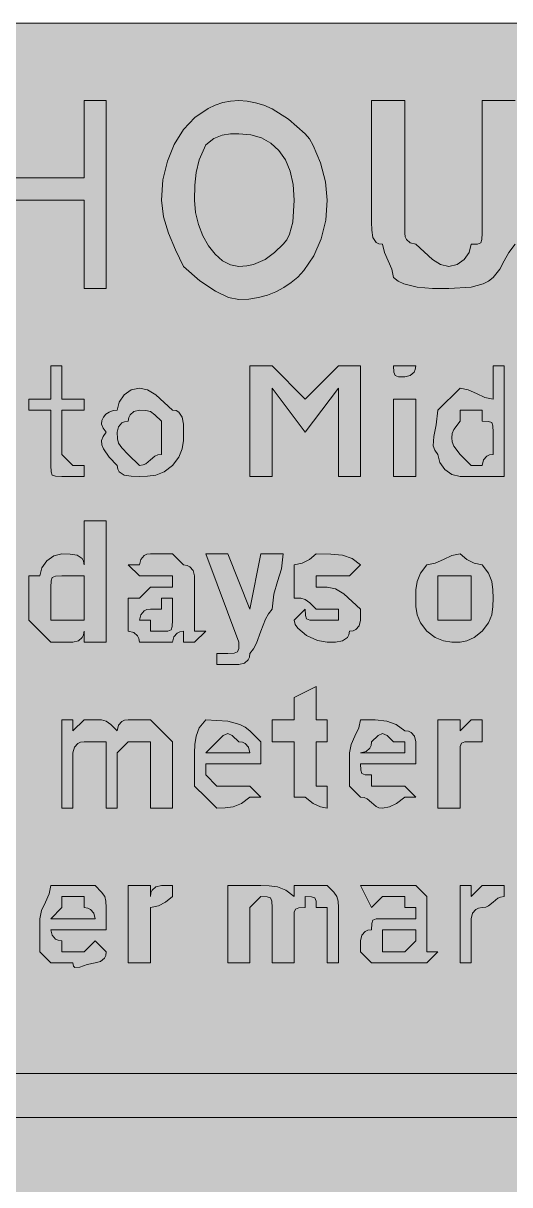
# Model space of a CAD drawing. Header units: metres. Extents: x 10 to 558, y 11 to 259.
# Drawn here: x 201.2 to 253.9, y 133.1 to 259.2 of the extents above; entities that cross this region are included whole.
import ezdxf

# ---------------------------------------------------------------- set-up
doc = ezdxf.new("R2010")
doc.units = ezdxf.units.M
for name, color, linetype, true_color in [('FILL_BLUE_0000FF', 7, 'Continuous', 0x0000ff), ('FILL_WHITE_FFFFFF', 7, 'Continuous', 0xffffff), ('STROKE_WHITE_FFFFFF', 7, 'Continuous', 0xffffff)]:
    doc.layers.add(name, color=color, linetype=linetype, true_color=true_color)

msp = doc.modelspace()

# ---------------------------------------------------------------- hatches: boundary and pattern name
at = {"layer": 'FILL_BLUE_0000FF', "true_color": 0x0000ff}
h = msp.add_hatch(color=7, dxfattribs=at)
h.dxf.hatch_style = 1
h.paths.add_polyline_path([(551.8, 259.15), (552.54, 258.99), (553.8, 258.45), (554.83, 257.68), (555.75, 256.8), (556.54, 256.3), (557.14, 255.71), (557.56, 255.07), (557.85, 254.4), (558.11, 253.09), (558.15, 252), (558.15, 18), (558.15, 15.6), (557.44, 14.72), (556.95, 13.95), (556.46, 13.41), (556.15, 13.25), (555.75, 13.2), (555.3, 12.41), (554.83, 11.81), (554.34, 11.39), (553.8, 11.1), (552.54, 10.84), (550.95, 10.8), (16.95, 10.8), (13.35, 10.8), (13.3, 11.2), (13.14, 11.51), (12.6, 12), (11.83, 12.49), (10.95, 13.2), (10.26, 14.12), (9.9, 15.15), (9.77, 16.41), (9.75, 18), (9.75, 252), (9.75, 254.4), (9.8, 254.8), (9.94, 255.11), (10.35, 255.6), (10.76, 256.09), (10.9, 256.4), (10.95, 256.8), (11.83, 256.99), (12.6, 257.4), (13.35, 258), (14.25, 258.19), (15.15, 258.6), (16.05, 259.01), (16.95, 259.2), (550.95, 259.2), (551.8, 259.15)])
at = {"layer": 'FILL_WHITE_FFFFFF', "true_color": 0xffffff}
h = msp.add_hatch(color=7, dxfattribs=at)
h.dxf.hatch_style = 1
h.paths.add_polyline_path([(207.75, 240), (198.15, 240), (198.15, 230.4), (194.55, 230.4), (194.55, 250.8), (198.15, 250.8), (198.15, 242.4), (207.75, 242.4), (207.75, 250.8), (210.15, 250.8), (210.15, 230.4), (207.75, 230.4), (207.75, 240)])
h = msp.add_hatch(color=7, dxfattribs=at)
h.dxf.hatch_style = 1
h.paths.add_polyline_path([(226.35, 250.57), (227.25, 250.29), (228.15, 249.9), (229.95, 248.77), (231.75, 247.2), (232.2, 246.64), (232.63, 245.91), (233.4, 244.05), (233.94, 241.97), (234.15, 240), (233.98, 237.81), (233.49, 235.78), (232.69, 233.95), (231.6, 232.35), (230.95, 231.65), (230.22, 231.04), (229.44, 230.5), (228.58, 230.04), (227.66, 229.68), (226.69, 229.42), (225.65, 229.26), (224.55, 229.2), (223.44, 229.42), (222, 230.1), (220.33, 231.22), (218.55, 232.8), (217.67, 234.6), (216.9, 236.4), (216.36, 238.2), (216.15, 240), (216.31, 242.19), (216.79, 244.22), (217.54, 246.05), (218.55, 247.65), (219.78, 248.96), (221.21, 249.96), (221.99, 250.32), (222.81, 250.58), (223.66, 250.74), (224.55, 250.8), (225.45, 250.74), (226.35, 250.57)])
h.paths.add_polyline_path([(222.75, 247.05), (221.85, 246.69), (220.95, 246), (220.26, 244.39), (219.9, 243), (219.77, 241.61), (219.75, 240), (219.86, 238.66), (220.16, 237.36), (220.64, 236.14), (221.25, 235.05), (221.98, 234.13), (222.79, 233.42), (223.65, 232.96), (224.55, 232.8), (225.4, 232.85), (226.14, 233.01), (227.4, 233.55), (228.43, 234.32), (229.35, 235.2), (229.75, 235.7), (230.04, 236.29), (230.4, 237.6), (230.55, 240), (230.44, 241.69), (230.12, 243.15), (229.6, 244.39), (228.9, 245.4), (228.03, 246.19), (227.01, 246.75), (225.84, 247.09), (224.55, 247.2), (223.65, 247.18), (222.75, 247.05)], flags=16)
h = msp.add_hatch(color=7, dxfattribs=at)
h.dxf.hatch_style = 1
h.paths.add_polyline_path([(242.55, 237.6), (242.55, 236.4), (242.6, 236), (242.74, 235.71), (243.15, 235.35), (243.75, 235.2), (245.55, 233.55), (246.45, 233.01), (247.35, 232.8), (248.23, 233.01), (249, 233.55), (249.54, 234.32), (249.75, 235.2), (250.44, 235.22), (250.8, 235.35), (250.93, 235.71), (250.95, 236.4), (250.95, 237.6), (250.95, 250.8), (254.55, 250.8), (254.55, 237.6), (254.55, 235.2), (253.84, 234.3), (253.35, 233.4), (252.86, 232.5), (252.15, 231.6), (251.65, 231.2), (251.06, 230.91), (249.75, 230.55), (247.35, 230.4), (245.57, 230.42), (243.9, 230.55), (242.46, 230.91), (241.85, 231.2), (241.35, 231.6), (241.16, 232.5), (240.75, 233.4), (240.34, 234.3), (240.15, 235.2), (239.75, 235.25), (239.46, 235.41), (239.1, 235.95), (238.97, 236.72), (238.95, 237.6), (238.95, 250.8), (242.55, 250.8), (242.55, 237.6)])
h = msp.add_hatch(color=7, dxfattribs=at)
h.dxf.hatch_style = 1
h.paths.add_polyline_path([(206.55, 211.2), (207.75, 211.2), (207.75, 210), (205.35, 210), (204.66, 210.02), (204.3, 210.15), (204.17, 210.51), (204.15, 211.2), (204.15, 217.2), (201.75, 217.2), (201.75, 218.4), (204.15, 218.4), (204.15, 222), (205.35, 222), (205.35, 218.4), (207.75, 218.4), (207.75, 217.2), (205.35, 217.2), (205.35, 212.4), (206.55, 211.2)])
h = msp.add_hatch(color=7, dxfattribs=at)
h.dxf.hatch_style = 1
h.paths.add_polyline_path([(225.75, 222), (228.15, 222), (231.75, 218.4), (235.35, 222), (237.75, 222), (237.75, 210), (235.35, 210), (235.35, 219.6), (231.75, 214.8), (228.15, 219.6), (228.15, 210), (225.75, 210), (225.75, 222)])
h = msp.add_hatch(color=7, dxfattribs=at)
h.dxf.hatch_style = 1
h.paths.add_polyline_path([(243.7, 221.6), (243.56, 221.31), (243.15, 220.95), (242.55, 220.8), (241.86, 220.82), (241.5, 220.95), (241.37, 221.31), (241.35, 222), (242.55, 222), (243.75, 222), (243.7, 221.6)])
h = msp.add_hatch(color=7, dxfattribs=at)
h.dxf.hatch_style = 1
h.paths.add_polyline_path([(248.55, 210), (247.67, 210.21), (246.9, 210.75), (246.36, 211.52), (246.15, 212.4), (245.81, 212.85), (245.64, 213.32), (245.7, 214.35), (245.98, 215.61), (246.15, 217.2), (248.55, 219.6), (249.45, 219.41), (250.35, 219), (251.25, 218.59), (252.15, 218.4), (252.15, 222), (253.35, 222), (253.35, 210), (252.15, 210), (249.75, 210), (248.55, 210)])
h.paths.add_polyline_path([(251.46, 212.21), (251.75, 212.35), (252.15, 212.4), (252.15, 213.6), (252.15, 214.8), (252.13, 215.49), (252, 215.85), (251.64, 215.98), (250.95, 216), (250.95, 217.2), (249.75, 217.2), (248.55, 217.2), (248.55, 216), (247.87, 215.1), (247.71, 214.65), (247.65, 214.2), (247.71, 213.75), (247.87, 213.3), (248.55, 212.4), (249.75, 211.2), (250.95, 211.2), (251.1, 211.8), (251.46, 212.21)], flags=16)
h = msp.add_hatch(color=7, dxfattribs=at)
h.dxf.hatch_style = 1
h.paths.add_polyline_path([(209.66, 215.68), (209.69, 216.09), (209.85, 216.45), (210.13, 216.76), (210.49, 216.99), (210.9, 217.15), (211.35, 217.2), (211.56, 218.08), (212.1, 218.85), (212.87, 219.39), (213.75, 219.6), (214.65, 219.39), (215.55, 218.85), (217.35, 217.2), (217.75, 217.15), (218.04, 216.99), (218.4, 216.45), (218.53, 215.68), (218.55, 214.8), (218.53, 213.9), (218.4, 213), (218.04, 212.1), (217.35, 211.2), (216.45, 210.51), (215.55, 210.15), (214.65, 210.02), (213.75, 210), (212.87, 210.02), (212.1, 210.15), (211.56, 210.51), (211.4, 210.8), (211.35, 211.2), (210.49, 212.1), (209.85, 213), (209.69, 213.45), (209.66, 213.9), (209.81, 214.35), (210.15, 214.8), (209.81, 215.25), (209.66, 215.68)])
h.paths.add_polyline_path([(212.74, 216.69), (212.6, 216.4), (212.55, 216), (212.15, 215.95), (211.86, 215.81), (211.5, 215.4), (211.35, 214.8), (211.37, 214.09), (211.5, 213.6), (211.86, 213.11), (212.55, 212.4), (213.75, 211.2), (214.15, 211.25), (214.46, 211.39), (214.95, 211.8), (215.44, 212.21), (215.75, 212.35), (216.15, 212.4), (216.15, 214.8), (216.15, 216), (215.44, 216.69), (214.95, 217.05), (214.46, 217.18), (213.75, 217.2), (213.15, 217.05), (212.74, 216.69)], flags=16)
h = msp.add_hatch(color=7, dxfattribs=at)
h.dxf.hatch_style = 1
h.paths.add_polyline_path([(241.35, 210), (241.35, 218.4), (243.75, 218.4), (243.75, 210), (241.35, 210)])
h = msp.add_hatch(color=7, dxfattribs=at)
h.dxf.hatch_style = 1
h.paths.add_polyline_path([(207.56, 192.51), (207.15, 192.15), (206.55, 192), (205.35, 192), (204.15, 192), (201.75, 194.4), (201.75, 199.2), (202.95, 199.2), (203.16, 200.08), (203.7, 200.85), (204.47, 201.39), (205.35, 201.6), (206.23, 201.58), (207, 201.45), (207.54, 201.09), (207.7, 200.8), (207.75, 200.4), (207.75, 205.2), (210.15, 205.2), (210.15, 192), (207.75, 192), (207.75, 193.2), (207.7, 192.8), (207.56, 192.51)])
h.paths.add_polyline_path([(207.75, 195.6), (207.75, 198), (207.75, 199.2), (206.55, 199.2), (205.35, 199.2), (204.66, 199.18), (204.3, 199.05), (204.17, 198.69), (204.15, 198), (204.15, 195.6), (204.15, 194.4), (205.35, 194.4), (206.55, 194.4), (207.75, 194.4), (207.75, 195.6)], flags=16)
h = msp.add_hatch(color=7, dxfattribs=at)
h.dxf.hatch_style = 1
h.paths.add_polyline_path([(213.7, 192.4), (213.56, 192.69), (213.15, 193.05), (212.55, 193.2), (212.55, 194.4), (212.55, 196.8), (213.75, 196.8), (214.95, 198), (216.15, 198), (217.35, 198), (217.35, 199.2), (216.15, 199.2), (214.95, 199.2), (213.75, 199.2), (212.55, 200.4), (213.75, 200.4), (213.9, 201), (214.26, 201.41), (214.55, 201.55), (214.95, 201.6), (216.15, 201.6), (217.35, 201.6), (218.55, 200.4), (218.95, 200.35), (219.24, 200.21), (219.6, 199.8), (219.75, 199.2), (219.75, 196.8), (219.75, 194.4), (219.75, 193.2), (220.95, 193.2), (219.75, 192), (218.55, 192), (218.55, 193.2), (218.15, 193.15), (217.86, 193.01), (217.5, 192.6), (217.35, 192), (214.95, 192), (213.75, 192), (213.7, 192.4)])
h.paths.add_polyline_path([(216.84, 193.22), (217.2, 193.35), (217.33, 193.71), (217.35, 194.4), (217.35, 196.8), (216.15, 196.8), (216.15, 195.6), (214.95, 195.6), (214.55, 195.55), (214.26, 195.41), (213.9, 195), (213.75, 194.4), (214.95, 194.4), (214.95, 193.2), (216.15, 193.2), (216.84, 193.22)], flags=16)
h = msp.add_hatch(color=7, dxfattribs=at)
h.dxf.hatch_style = 1
h.paths.add_polyline_path([(220.95, 201.6), (223.35, 201.6), (225.75, 195.6), (226.95, 201.6), (229.35, 201.6), (229.16, 199.99), (228.75, 198.6), (228.34, 197.21), (228.15, 195.6), (227.75, 195.1), (227.44, 194.51), (226.95, 193.2), (226.46, 191.89), (226.15, 191.3), (225.75, 190.8), (225.7, 190.4), (225.56, 190.11), (225.15, 189.75), (224.55, 189.6), (223.35, 189.6), (222.15, 189.6), (222.15, 190.8), (223.35, 190.8), (224.04, 190.82), (224.4, 190.95), (224.53, 191.31), (224.55, 192), (220.95, 201.6)])
h = msp.add_hatch(color=7, dxfattribs=at)
h.dxf.hatch_style = 1
h.paths.add_polyline_path([(234.15, 198), (235.05, 197.79), (235.95, 197.25), (237.75, 195.6), (237.75, 194.4), (237.6, 193.8), (237.24, 193.39), (236.95, 193.25), (236.55, 193.2), (236.5, 192.8), (236.34, 192.51), (235.8, 192.15), (235.03, 192.02), (234.15, 192), (233.08, 192.21), (231.9, 192.75), (230.94, 193.52), (230.66, 193.95), (230.55, 194.4), (231.75, 195.6), (231.77, 194.91), (231.9, 194.55), (232.26, 194.42), (232.95, 194.4), (234.15, 194.4), (235.35, 194.4), (235.35, 195.6), (234.15, 195.6), (232.95, 195.6), (232.24, 196.29), (231.75, 196.65), (231.26, 196.78), (230.55, 196.8), (230.55, 198), (230.55, 199.2), (230.55, 200.4), (231.43, 200.59), (232.2, 201), (232.95, 201.6), (234.54, 201.58), (235.8, 201.45), (236.83, 201.09), (237.75, 200.4), (236.55, 199.2), (234.15, 199.2), (232.95, 199.2), (232.95, 198), (234.15, 198)])
h = msp.add_hatch(color=7, dxfattribs=at)
h.dxf.hatch_style = 1
h.paths.add_polyline_path([(243.9, 198.6), (244.26, 199.5), (244.95, 200.4), (245.85, 200.59), (246.75, 201), (247.65, 201.41), (248.55, 201.6), (249.3, 201), (250.07, 200.59), (250.95, 200.4), (251.64, 199.5), (252, 198.6), (252.13, 197.7), (252.15, 196.8), (252.13, 195.9), (252, 195), (251.64, 194.1), (250.95, 193.2), (250.07, 192.51), (249.3, 192.15), (248.55, 192), (247.65, 192.02), (246.75, 192.15), (245.85, 192.51), (244.95, 193.2), (244.26, 194.1), (243.9, 195), (243.77, 195.9), (243.75, 196.8), (243.77, 197.7), (243.9, 198.6)])
h.paths.add_polyline_path([(246.15, 196.8), (246.15, 194.4), (248.55, 194.4), (249.75, 194.4), (249.75, 196.8), (249.75, 199.2), (248.55, 199.2), (246.15, 199.2), (246.15, 196.8)], flags=16)
h = msp.add_hatch(color=7, dxfattribs=at)
h.dxf.hatch_style = 1
h.paths.add_polyline_path([(234.15, 176.4), (234.15, 174), (233.4, 174.15), (232.63, 174.51), (231.75, 175.2), (230.55, 175.2), (230.55, 176.4), (230.55, 181.2), (228.15, 181.2), (228.15, 183.6), (230.55, 183.6), (230.55, 186), (232.95, 187.2), (232.95, 183.6), (234.15, 183.6), (234.15, 181.2), (232.95, 181.2), (232.95, 176.4), (234.15, 176.4)])
h = msp.add_hatch(color=7, dxfattribs=at)
h.dxf.hatch_style = 1
h.paths.add_polyline_path([(206.55, 182.4), (207.75, 183.6), (208.95, 183.6), (209.66, 183.58), (210.15, 183.45), (210.64, 183.09), (211.35, 182.4), (211.5, 183), (211.86, 183.41), (212.15, 183.55), (212.55, 183.6), (213.75, 183.6), (214.95, 183.6), (217.35, 181.2), (217.35, 174), (214.95, 174), (214.95, 180), (214.95, 181.2), (213.75, 181.2), (212.55, 181.2), (211.35, 180), (211.35, 174), (210.15, 174), (210.15, 180), (210.15, 181.2), (208.95, 181.2), (207.75, 181.2), (207.35, 181.15), (207.06, 181.01), (206.7, 180.6), (206.55, 180), (206.55, 174), (205.35, 174), (205.35, 183.6), (206.55, 183.6), (206.55, 182.4)])
h = msp.add_hatch(color=7, dxfattribs=at)
h.dxf.hatch_style = 1
h.paths.add_polyline_path([(219.75, 176.4), (219.75, 180), (219.77, 180.9), (219.9, 181.8), (220.26, 182.7), (220.95, 183.6), (223.35, 183.45), (224.66, 183.09), (225.25, 182.8), (225.75, 182.4), (226.95, 181.2), (226.95, 178.8), (220.95, 178.8), (220.95, 177.6), (222.15, 176.4), (224.55, 176.4), (225.75, 176.4), (226.95, 175.2), (225.75, 175.2), (224.85, 174.51), (223.95, 174.15), (223.05, 174.02), (222.15, 174), (220.95, 175.2), (219.75, 176.4)])
h.paths.add_polyline_path([(225.6, 180.6), (225.24, 181.01), (224.95, 181.15), (224.55, 181.2), (223.84, 181.87), (223.35, 182.1), (222.86, 181.87), (222.15, 181.2), (220.95, 180), (225.75, 180), (225.6, 180.6)], flags=16)
h = msp.add_hatch(color=7, dxfattribs=at)
h.dxf.hatch_style = 1
h.paths.add_polyline_path([(239.44, 174.19), (238.95, 174.6), (238.46, 175.01), (238.15, 175.15), (237.75, 175.2), (236.55, 176.4), (236.55, 180), (236.74, 180.9), (237.15, 181.8), (237.56, 182.7), (237.75, 183.6), (239.34, 183.58), (240.6, 183.45), (241.63, 183.09), (242.55, 182.4), (242.95, 182.35), (243.24, 182.21), (243.6, 181.8), (243.75, 181.2), (243.75, 178.8), (237.75, 178.8), (237.77, 178.11), (237.9, 177.75), (238.26, 177.62), (238.95, 177.6), (238.95, 176.4), (241.35, 176.4), (242.55, 176.4), (243.75, 175.2), (242.55, 175.2), (241.67, 174.51), (240.9, 174.15), (240.15, 174), (239.75, 174.05), (239.44, 174.19)])
h.paths.add_polyline_path([(242.55, 181.2), (241.35, 181.2), (240.64, 181.87), (240.15, 182.1), (239.66, 181.87), (238.95, 181.2), (238.9, 180.8), (238.76, 180.51), (238.35, 180.15), (237.75, 180), (242.55, 180), (242.55, 181.2)], flags=16)
h = msp.add_hatch(color=7, dxfattribs=at)
h.dxf.hatch_style = 1
h.paths.add_polyline_path([(249.75, 183.6), (250.95, 183.6), (250.95, 181.2), (249.75, 181.2), (249.06, 181.18), (248.7, 181.05), (248.57, 180.69), (248.55, 180), (248.55, 174), (246.15, 174), (246.15, 183.6), (248.55, 183.6), (248.55, 182.4), (249.75, 183.6)])
h = msp.add_hatch(color=7, dxfattribs=at)
h.dxf.hatch_style = 1
h.paths.add_polyline_path([(202.95, 158.4), (202.95, 162), (203.14, 162.9), (203.55, 163.8), (203.96, 164.7), (204.15, 165.6), (208.95, 165.6), (209.64, 164.89), (210, 164.4), (210.13, 163.91), (210.15, 163.2), (210.15, 160.8), (204.15, 160.8), (204.3, 160.2), (204.66, 159.79), (204.95, 159.65), (205.35, 159.6), (205.35, 158.4), (207.75, 158.4), (208.95, 159.6), (210.15, 158.4), (210.1, 158), (209.96, 157.71), (209.55, 157.35), (208.95, 157.2), (208.07, 157.03), (207.3, 156.75), (206.76, 156.69), (206.6, 156.86), (206.55, 157.2), (204.15, 157.2), (202.95, 158.4)])
h.paths.add_polyline_path([(208.8, 162.6), (208.44, 163.01), (208.15, 163.15), (207.75, 163.2), (207.75, 164.4), (205.35, 164.4), (205.35, 163.2), (204.15, 162), (208.95, 162), (208.8, 162.6)], flags=16)
h = msp.add_hatch(color=7, dxfattribs=at)
h.dxf.hatch_style = 1
h.paths.add_polyline_path([(215, 164.8), (215.14, 165.09), (215.55, 165.45), (216.15, 165.6), (217.35, 165.6), (217.35, 164.4), (216.6, 163.8), (215.83, 163.39), (214.95, 163.2), (214.95, 162), (214.95, 157.2), (212.55, 157.2), (212.55, 165.6), (214.95, 165.6), (214.95, 164.4), (215, 164.8)])
h = msp.add_hatch(color=7, dxfattribs=at)
h.dxf.hatch_style = 1
h.paths.add_polyline_path([(226.95, 165.6), (227.85, 165.58), (228.75, 165.45), (229.65, 165.09), (230.55, 164.4), (230.55, 165.6), (231.75, 165.6), (234.15, 165.6), (234.84, 164.89), (235.2, 164.4), (235.33, 163.91), (235.35, 163.2), (235.35, 157.2), (234.15, 157.2), (234.15, 163.2), (232.95, 163.2), (232.93, 163.89), (232.8, 164.25), (232.44, 164.38), (231.75, 164.4), (231.75, 163.2), (231.06, 163.18), (230.7, 163.05), (230.57, 162.69), (230.55, 162), (230.55, 157.2), (228.15, 157.2), (228.15, 163.2), (228.13, 163.89), (228, 164.25), (227.64, 164.38), (226.95, 164.4), (225.75, 163.2), (225.75, 162), (225.75, 157.2), (223.35, 157.2), (223.35, 165.6), (225.75, 165.6), (226.95, 165.6)])
h = msp.add_hatch(color=7, dxfattribs=at)
h.dxf.hatch_style = 1
h.paths.add_polyline_path([(237.75, 158.4), (237.75, 159.6), (237.9, 160.2), (238.26, 160.61), (238.55, 160.75), (238.95, 160.8), (238.97, 161.49), (239.1, 161.85), (239.46, 161.98), (240.15, 162), (241.35, 162), (243.75, 162), (243.75, 163.2), (242.55, 163.2), (242.55, 164.4), (241.35, 164.4), (240.15, 164.4), (238.95, 163.2), (237.75, 165.6), (238.95, 165.6), (240.15, 165.6), (241.35, 165.6), (243.75, 165.6), (244.95, 164.4), (244.95, 163.2), (244.95, 162), (244.95, 158.4), (246.15, 158.4), (244.95, 157.2), (243.75, 157.2), (242.55, 157.2), (241.35, 157.2), (238.95, 157.2), (237.75, 158.4)])
h.paths.add_polyline_path([(243.75, 159.6), (243.75, 160.8), (242.55, 160.8), (241.35, 160.8), (240.15, 160.8), (240.15, 159.6), (240.15, 158.4), (241.35, 158.4), (242.55, 158.4), (243.75, 159.6)], flags=16)
h = msp.add_hatch(color=7, dxfattribs=at)
h.dxf.hatch_style = 1
h.paths.add_polyline_path([(250.95, 165.6), (253.35, 165.6), (253.35, 164.4), (252.95, 164.35), (252.64, 164.21), (252.15, 163.8), (251.66, 163.39), (251.35, 163.25), (250.95, 163.2), (250.55, 163.15), (250.26, 163.01), (249.9, 162.6), (249.75, 162), (249.75, 157.2), (248.55, 157.2), (248.55, 165.6), (249.75, 165.6), (249.75, 164.4), (250.95, 165.6)])
h = msp.add_hatch(color=7, dxfattribs=at)
h.dxf.hatch_style = 1
h.paths.add_polyline_path([(62.55, 140.4), (62.55, 145.2), (495.75, 145.2), (490.95, 150), (498.15, 150), (505.35, 142.8), (498.15, 135.6), (490.95, 135.6), (495.75, 140.4), (62.55, 140.4)])

# ---------------------------------------------------------------- linework, layer by layer
at = {"layer": 'FILL_BLUE_0000FF', "lineweight": 0, "true_color": 0x0000ff}
msp.add_lwpolyline([(9.75, 18), (9.75, 252), (9.75, 254.4), (9.8, 254.8), (9.94, 255.11), (10.35, 255.6), (10.76, 256.09), (10.9, 256.4), (10.95, 256.8), (11.83, 256.99), (12.6, 257.4), (13.35, 258), (14.25, 258.19), (15.15, 258.6), (16.05, 259.01), (16.95, 259.2), (550.95, 259.2)], dxfattribs=at)
at = {"layer": 'FILL_WHITE_FFFFFF', "lineweight": 0, "true_color": 0xffffff}
for points in [[(207.75, 240), (198.15, 240), (198.15, 230.4), (194.55, 230.4), (194.55, 250.8), (198.15, 250.8), (198.15, 242.4), (207.75, 242.4), (207.75, 250.8), (210.15, 250.8), (210.15, 230.4), (207.75, 230.4)], [(226.35, 250.57), (227.25, 250.29), (228.15, 249.9), (229.95, 248.77), (231.75, 247.2), (232.2, 246.64), (232.63, 245.91), (233.4, 244.05), (233.94, 241.97), (234.15, 240), (233.98, 237.81), (233.49, 235.78), (232.69, 233.95), (231.6, 232.35), (230.95, 231.65), (230.22, 231.04), (229.44, 230.5), (228.58, 230.04), (227.66, 229.68), (226.69, 229.42), (225.65, 229.26), (224.55, 229.2), (223.44, 229.42), (222, 230.1), (220.33, 231.22), (218.55, 232.8), (217.67, 234.6), (216.9, 236.4), (216.36, 238.2), (216.15, 240), (216.31, 242.19), (216.79, 244.22), (217.54, 246.05), (218.55, 247.65), (219.78, 248.96), (221.21, 249.96), (221.99, 250.32), (222.81, 250.58), (223.66, 250.74), (224.55, 250.8), (225.45, 250.74)], [(222.75, 247.05), (221.85, 246.69), (220.95, 246), (220.26, 244.39), (219.9, 243), (219.77, 241.61), (219.75, 240), (219.86, 238.66), (220.16, 237.36), (220.64, 236.14), (221.25, 235.05), (221.98, 234.13), (222.79, 233.42), (223.65, 232.96), (224.55, 232.8), (225.4, 232.85), (226.14, 233.01), (227.4, 233.55), (228.43, 234.32), (229.35, 235.2), (229.75, 235.7), (230.04, 236.29), (230.4, 237.6), (230.55, 240), (230.44, 241.69), (230.12, 243.15), (229.6, 244.39), (228.9, 245.4), (228.03, 246.19), (227.01, 246.75), (225.84, 247.09), (224.55, 247.2), (223.65, 247.18)], [(206.55, 211.2), (207.75, 211.2), (207.75, 210), (205.35, 210), (204.66, 210.02), (204.3, 210.15), (204.17, 210.51), (204.15, 211.2), (204.15, 217.2), (201.75, 217.2), (201.75, 218.4), (204.15, 218.4), (204.15, 222), (205.35, 222), (205.35, 218.4), (207.75, 218.4), (207.75, 217.2), (205.35, 217.2), (205.35, 212.4)], [(225.75, 222), (228.15, 222), (231.75, 218.4), (235.35, 222), (237.75, 222), (237.75, 210), (235.35, 210), (235.35, 219.6), (231.75, 214.8), (228.15, 219.6), (228.15, 210), (225.75, 210)], [(243.7, 221.6), (243.56, 221.31), (243.15, 220.95), (242.55, 220.8), (241.86, 220.82), (241.5, 220.95), (241.37, 221.31), (241.35, 222), (242.55, 222), (243.75, 222)], [(248.55, 210), (247.67, 210.21), (246.9, 210.75), (246.36, 211.52), (246.15, 212.4), (245.81, 212.85), (245.64, 213.32), (245.7, 214.35), (245.98, 215.61), (246.15, 217.2), (248.55, 219.6), (249.45, 219.41), (250.35, 219), (251.25, 218.59), (252.15, 218.4), (252.15, 222), (253.35, 222), (253.35, 210), (252.15, 210), (249.75, 210)], [(209.66, 215.68), (209.69, 216.09), (209.85, 216.45), (210.13, 216.76), (210.49, 216.99), (210.9, 217.15), (211.35, 217.2), (211.56, 218.08), (212.1, 218.85), (212.87, 219.39), (213.75, 219.6), (214.65, 219.39), (215.55, 218.85), (217.35, 217.2), (217.75, 217.15), (218.04, 216.99), (218.4, 216.45), (218.53, 215.68), (218.55, 214.8), (218.53, 213.9), (218.4, 213), (218.04, 212.1), (217.35, 211.2), (216.45, 210.51), (215.55, 210.15), (214.65, 210.02), (213.75, 210), (212.87, 210.02), (212.1, 210.15), (211.56, 210.51), (211.4, 210.8), (211.35, 211.2), (210.49, 212.1), (209.85, 213), (209.69, 213.45), (209.66, 213.9), (209.81, 214.35), (210.15, 214.8), (209.81, 215.25)], [(241.35, 210), (241.35, 218.4), (243.75, 218.4), (243.75, 210)], [(212.74, 216.69), (212.6, 216.4), (212.55, 216), (212.15, 215.95), (211.86, 215.81), (211.5, 215.4), (211.35, 214.8), (211.37, 214.09), (211.5, 213.6), (211.86, 213.11), (212.55, 212.4), (213.75, 211.2), (214.15, 211.25), (214.46, 211.39), (214.95, 211.8), (215.44, 212.21), (215.75, 212.35), (216.15, 212.4), (216.15, 214.8), (216.15, 216), (215.44, 216.69), (214.95, 217.05), (214.46, 217.18), (213.75, 217.2), (213.15, 217.05)], [(251.46, 212.21), (251.75, 212.35), (252.15, 212.4), (252.15, 213.6), (252.15, 214.8), (252.13, 215.49), (252, 215.85), (251.64, 215.98), (250.95, 216), (250.95, 217.2), (249.75, 217.2), (248.55, 217.2), (248.55, 216), (247.87, 215.1), (247.71, 214.65), (247.65, 214.2), (247.71, 213.75), (247.87, 213.3), (248.55, 212.4), (249.75, 211.2), (250.95, 211.2), (251.1, 211.8)], [(207.56, 192.51), (207.15, 192.15), (206.55, 192), (205.35, 192), (204.15, 192), (201.75, 194.4), (201.75, 199.2), (202.95, 199.2), (203.16, 200.08), (203.7, 200.85), (204.47, 201.39), (205.35, 201.6), (206.23, 201.58), (207, 201.45), (207.54, 201.09), (207.7, 200.8), (207.75, 200.4), (207.75, 205.2), (210.15, 205.2), (210.15, 192), (207.75, 192), (207.75, 193.2), (207.7, 192.8)], [(213.7, 192.4), (213.56, 192.69), (213.15, 193.05), (212.55, 193.2), (212.55, 194.4), (212.55, 196.8), (213.75, 196.8), (214.95, 198), (216.15, 198), (217.35, 198), (217.35, 199.2), (216.15, 199.2), (214.95, 199.2), (213.75, 199.2), (212.55, 200.4), (213.75, 200.4), (213.9, 201), (214.26, 201.41), (214.55, 201.55), (214.95, 201.6), (216.15, 201.6), (217.35, 201.6), (218.55, 200.4), (218.95, 200.35), (219.24, 200.21), (219.6, 199.8), (219.75, 199.2), (219.75, 196.8), (219.75, 194.4), (219.75, 193.2), (220.95, 193.2), (219.75, 192), (218.55, 192), (218.55, 193.2), (218.15, 193.15), (217.86, 193.01), (217.5, 192.6), (217.35, 192), (214.95, 192), (213.75, 192)], [(220.95, 201.6), (223.35, 201.6), (225.75, 195.6), (226.95, 201.6), (229.35, 201.6), (229.16, 199.99), (228.75, 198.6), (228.34, 197.21), (228.15, 195.6), (227.75, 195.1), (227.44, 194.51), (226.95, 193.2), (226.46, 191.89), (226.15, 191.3), (225.75, 190.8), (225.7, 190.4), (225.56, 190.11), (225.15, 189.75), (224.55, 189.6), (223.35, 189.6), (222.15, 189.6), (222.15, 190.8), (223.35, 190.8), (224.04, 190.82), (224.4, 190.95), (224.53, 191.31), (224.55, 192)], [(234.15, 198), (235.05, 197.79), (235.95, 197.25), (237.75, 195.6), (237.75, 194.4), (237.6, 193.8), (237.24, 193.39), (236.95, 193.25), (236.55, 193.2), (236.5, 192.8), (236.34, 192.51), (235.8, 192.15), (235.03, 192.02), (234.15, 192), (233.08, 192.21), (231.9, 192.75), (230.94, 193.52), (230.66, 193.95), (230.55, 194.4), (231.75, 195.6), (231.77, 194.91), (231.9, 194.55), (232.26, 194.42), (232.95, 194.4), (234.15, 194.4), (235.35, 194.4), (235.35, 195.6), (234.15, 195.6), (232.95, 195.6), (232.24, 196.29), (231.75, 196.65), (231.26, 196.78), (230.55, 196.8), (230.55, 198), (230.55, 199.2), (230.55, 200.4), (231.43, 200.59), (232.2, 201), (232.95, 201.6), (234.54, 201.58), (235.8, 201.45), (236.83, 201.09), (237.75, 200.4), (236.55, 199.2), (234.15, 199.2), (232.95, 199.2), (232.95, 198)], [(243.9, 198.6), (244.26, 199.5), (244.95, 200.4), (245.85, 200.59), (246.75, 201), (247.65, 201.41), (248.55, 201.6), (249.3, 201), (250.07, 200.59), (250.95, 200.4), (251.64, 199.5), (252, 198.6), (252.13, 197.7), (252.15, 196.8), (252.13, 195.9), (252, 195), (251.64, 194.1), (250.95, 193.2), (250.07, 192.51), (249.3, 192.15), (248.55, 192), (247.65, 192.02), (246.75, 192.15), (245.85, 192.51), (244.95, 193.2), (244.26, 194.1), (243.9, 195), (243.77, 195.9), (243.75, 196.8), (243.77, 197.7)], [(207.75, 195.6), (207.75, 198), (207.75, 199.2), (206.55, 199.2), (205.35, 199.2), (204.66, 199.18), (204.3, 199.05), (204.17, 198.69), (204.15, 198), (204.15, 195.6), (204.15, 194.4), (205.35, 194.4), (206.55, 194.4), (207.75, 194.4)], [(246.15, 196.8), (246.15, 194.4), (248.55, 194.4), (249.75, 194.4), (249.75, 196.8), (249.75, 199.2), (248.55, 199.2), (246.15, 199.2)], [(216.84, 193.22), (217.2, 193.35), (217.33, 193.71), (217.35, 194.4), (217.35, 196.8), (216.15, 196.8), (216.15, 195.6), (214.95, 195.6), (214.55, 195.55), (214.26, 195.41), (213.9, 195), (213.75, 194.4), (214.95, 194.4), (214.95, 193.2), (216.15, 193.2)], [(234.15, 176.4), (234.15, 174), (233.4, 174.15), (232.63, 174.51), (231.75, 175.2), (230.55, 175.2), (230.55, 176.4), (230.55, 181.2), (228.15, 181.2), (228.15, 183.6), (230.55, 183.6), (230.55, 186), (232.95, 187.2), (232.95, 183.6), (234.15, 183.6), (234.15, 181.2), (232.95, 181.2), (232.95, 176.4)], [(206.55, 182.4), (207.75, 183.6), (208.95, 183.6), (209.66, 183.58), (210.15, 183.45), (210.64, 183.09), (211.35, 182.4), (211.5, 183), (211.86, 183.41), (212.15, 183.55), (212.55, 183.6), (213.75, 183.6), (214.95, 183.6), (217.35, 181.2), (217.35, 174), (214.95, 174), (214.95, 180), (214.95, 181.2), (213.75, 181.2), (212.55, 181.2), (211.35, 180), (211.35, 174), (210.15, 174), (210.15, 180), (210.15, 181.2), (208.95, 181.2), (207.75, 181.2), (207.35, 181.15), (207.06, 181.01), (206.7, 180.6), (206.55, 180), (206.55, 174), (205.35, 174), (205.35, 183.6), (206.55, 183.6)], [(219.75, 176.4), (219.75, 180), (219.77, 180.9), (219.9, 181.8), (220.26, 182.7), (220.95, 183.6), (223.35, 183.45), (224.66, 183.09), (225.25, 182.8), (225.75, 182.4), (226.95, 181.2), (226.95, 178.8), (220.95, 178.8), (220.95, 177.6), (222.15, 176.4), (224.55, 176.4), (225.75, 176.4), (226.95, 175.2), (225.75, 175.2), (224.85, 174.51), (223.95, 174.15), (223.05, 174.02), (222.15, 174), (220.95, 175.2)], [(239.44, 174.19), (238.95, 174.6), (238.46, 175.01), (238.15, 175.15), (237.75, 175.2), (236.55, 176.4), (236.55, 180), (236.74, 180.9), (237.15, 181.8), (237.56, 182.7), (237.75, 183.6), (239.34, 183.58), (240.6, 183.45), (241.63, 183.09), (242.55, 182.4), (242.95, 182.35), (243.24, 182.21), (243.6, 181.8), (243.75, 181.2), (243.75, 178.8), (237.75, 178.8), (237.77, 178.11), (237.9, 177.75), (238.26, 177.62), (238.95, 177.6), (238.95, 176.4), (241.35, 176.4), (242.55, 176.4), (243.75, 175.2), (242.55, 175.2), (241.67, 174.51), (240.9, 174.15), (240.15, 174), (239.75, 174.05)], [(249.75, 183.6), (250.95, 183.6), (250.95, 181.2), (249.75, 181.2), (249.06, 181.18), (248.7, 181.05), (248.57, 180.69), (248.55, 180), (248.55, 174), (246.15, 174), (246.15, 183.6), (248.55, 183.6), (248.55, 182.4)], [(225.6, 180.6), (225.24, 181.01), (224.95, 181.15), (224.55, 181.2), (223.84, 181.87), (223.35, 182.1), (222.86, 181.87), (222.15, 181.2), (220.95, 180), (225.75, 180)], [(242.55, 181.2), (241.35, 181.2), (240.64, 181.87), (240.15, 182.1), (239.66, 181.87), (238.95, 181.2), (238.9, 180.8), (238.76, 180.51), (238.35, 180.15), (237.75, 180), (242.55, 180)], [(202.95, 158.4), (202.95, 162), (203.14, 162.9), (203.55, 163.8), (203.96, 164.7), (204.15, 165.6), (208.95, 165.6), (209.64, 164.89), (210, 164.4), (210.13, 163.91), (210.15, 163.2), (210.15, 160.8), (204.15, 160.8), (204.3, 160.2), (204.66, 159.79), (204.95, 159.65), (205.35, 159.6), (205.35, 158.4), (207.75, 158.4), (208.95, 159.6), (210.15, 158.4), (210.1, 158), (209.96, 157.71), (209.55, 157.35), (208.95, 157.2), (208.07, 157.03), (207.3, 156.75), (206.76, 156.69), (206.6, 156.86), (206.55, 157.2), (204.15, 157.2)], [(215, 164.8), (215.14, 165.09), (215.55, 165.45), (216.15, 165.6), (217.35, 165.6), (217.35, 164.4), (216.6, 163.8), (215.83, 163.39), (214.95, 163.2), (214.95, 162), (214.95, 157.2), (212.55, 157.2), (212.55, 165.6), (214.95, 165.6), (214.95, 164.4)], [(226.95, 165.6), (227.85, 165.58), (228.75, 165.45), (229.65, 165.09), (230.55, 164.4), (230.55, 165.6), (231.75, 165.6), (234.15, 165.6), (234.84, 164.89), (235.2, 164.4), (235.33, 163.91), (235.35, 163.2), (235.35, 157.2), (234.15, 157.2), (234.15, 163.2), (232.95, 163.2), (232.93, 163.89), (232.8, 164.25), (232.44, 164.38), (231.75, 164.4), (231.75, 163.2), (231.06, 163.18), (230.7, 163.05), (230.57, 162.69), (230.55, 162), (230.55, 157.2), (228.15, 157.2), (228.15, 163.2), (228.13, 163.89), (228, 164.25), (227.64, 164.38), (226.95, 164.4), (225.75, 163.2), (225.75, 162), (225.75, 157.2), (223.35, 157.2), (223.35, 165.6), (225.75, 165.6)], [(237.75, 158.4), (237.75, 159.6), (237.9, 160.2), (238.26, 160.61), (238.55, 160.75), (238.95, 160.8), (238.97, 161.49), (239.1, 161.85), (239.46, 161.98), (240.15, 162), (241.35, 162), (243.75, 162), (243.75, 163.2), (242.55, 163.2), (242.55, 164.4), (241.35, 164.4), (240.15, 164.4), (238.95, 163.2), (237.75, 165.6), (238.95, 165.6), (240.15, 165.6), (241.35, 165.6), (243.75, 165.6), (244.95, 164.4), (244.95, 163.2), (244.95, 162), (244.95, 158.4), (246.15, 158.4), (244.95, 157.2), (243.75, 157.2), (242.55, 157.2), (241.35, 157.2), (238.95, 157.2)], [(250.95, 165.6), (253.35, 165.6), (253.35, 164.4), (252.95, 164.35), (252.64, 164.21), (252.15, 163.8), (251.66, 163.39), (251.35, 163.25), (250.95, 163.2), (250.55, 163.15), (250.26, 163.01), (249.9, 162.6), (249.75, 162), (249.75, 157.2), (248.55, 157.2), (248.55, 165.6), (249.75, 165.6), (249.75, 164.4)], [(208.8, 162.6), (208.44, 163.01), (208.15, 163.15), (207.75, 163.2), (207.75, 164.4), (205.35, 164.4), (205.35, 163.2), (204.15, 162), (208.95, 162)], [(243.75, 159.6), (243.75, 160.8), (242.55, 160.8), (241.35, 160.8), (240.15, 160.8), (240.15, 159.6), (240.15, 158.4), (241.35, 158.4), (242.55, 158.4)], [(62.55, 140.4), (62.55, 145.2), (495.75, 145.2), (490.95, 150), (498.15, 150), (505.35, 142.8), (498.15, 135.6), (490.95, 135.6), (495.75, 140.4)]]:
    msp.add_lwpolyline(points, close=True, dxfattribs=at)
msp.add_lwpolyline([(254.55, 235.2), (253.84, 234.3), (253.35, 233.4), (252.86, 232.5), (252.15, 231.6), (251.65, 231.2), (251.06, 230.91), (249.75, 230.55), (247.35, 230.4), (245.57, 230.42), (243.9, 230.55), (242.46, 230.91), (241.85, 231.2), (241.35, 231.6), (241.16, 232.5), (240.75, 233.4), (240.34, 234.3), (240.15, 235.2), (239.75, 235.25), (239.46, 235.41), (239.1, 235.95), (238.97, 236.72), (238.95, 237.6), (238.95, 250.8), (242.55, 250.8), (242.55, 237.6), (242.55, 236.4), (242.6, 236), (242.74, 235.71), (243.15, 235.35), (243.75, 235.2), (245.55, 233.55), (246.45, 233.01), (247.35, 232.8), (248.23, 233.01), (249, 233.55), (249.54, 234.32), (249.75, 235.2), (250.44, 235.22), (250.8, 235.35), (250.93, 235.71), (250.95, 236.4), (250.95, 237.6), (250.95, 250.8), (254.55, 250.8)], dxfattribs=at)
at = {"layer": 'STROKE_WHITE_FFFFFF', "lineweight": 0, "true_color": 0xffffff}
msp.add_lwpolyline([(207.75, 230.4), (210.15, 230.4), (207.75, 230.4)], dxfattribs=at)

doc.saveas('drawing.dxf')
